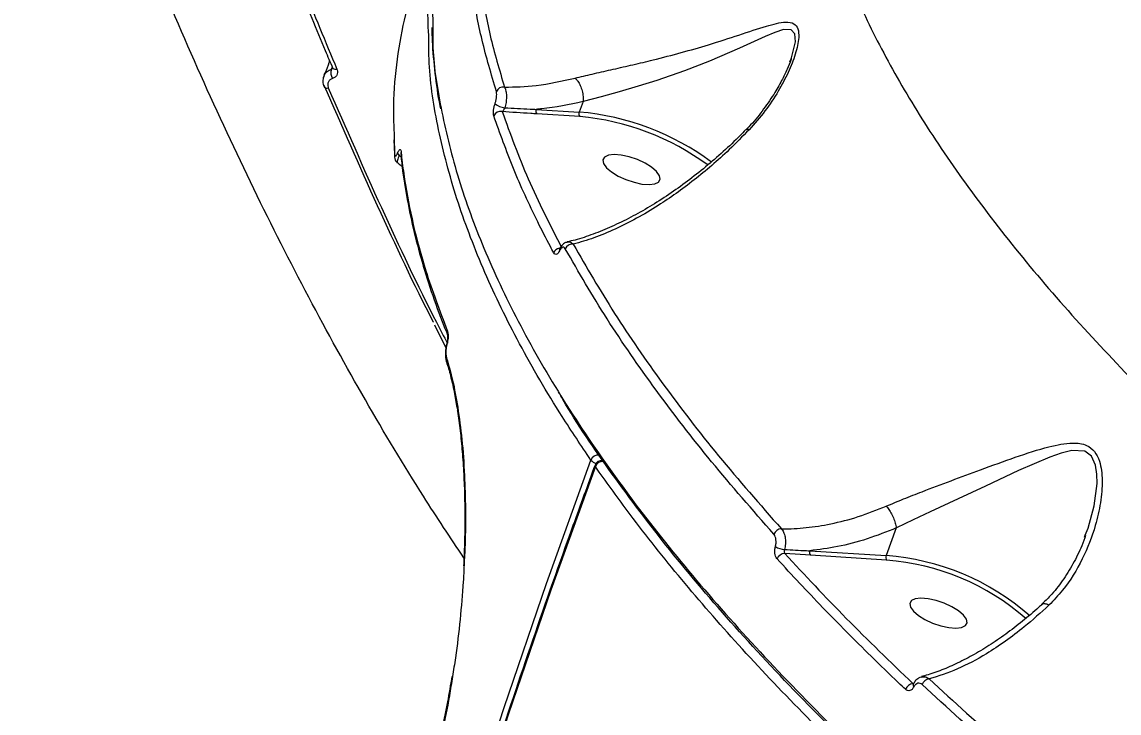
# Model space of a CAD drawing. Header units: millimetres. Extents: x -7151 to 6134, y -5040 to 5562.
# Drawn here: x -3211 to -3048.2, y -212.5 to -110 of the extents above; entities that cross this region are included whole.
import ezdxf

# ---------------------------------------------------------------- set-up
doc = ezdxf.new("R2010")
doc.units = ezdxf.units.MM
for name, color, linetype in [('DIKOM_ОБЪЕКТ', 7, 'Continuous'), ('DIKOM_РАЗМЕР_ЗОНА', 7, 'Continuous'), ('DIKOM_РАЗМЕР_ОБЪЕКТА', 7, 'Continuous')]:
    doc.layers.add(name, color=color, linetype=linetype)
doc.styles.add('style1', font='arial.ttf', dxfattribs={"width": 0.8})
doc.dimstyles.new('1-50', dxfattribs={"dimtxt": 300, "dimasz": 200, "dimexe": 100, "dimexo": 0, "dimgap": 100, "dimtad": 1, "dimtxsty": 'style1', "dimcen": 200, "dimclrd": 7, "dimclre": 7, "dimclrt": 7, "dimadec": 1, "dimazin": 2, "dimtfac": 1, "dimtmove": 0, "dimatfit": 2, "dimfxl": 0, "dimlwd": 25, "dimlwe": 18, "dimarcsym": 0})

# ---------------------------------------------------------------- blocks, each defined once
blk = doc.blocks.new('*D0')
at = {"layer": 'Defpoints', "color": 0, "transparency": 16777216}
for p in [(4133.55, 168.74), (-4567.47, -1241.13), (4133.55, -4153.12)]:
    blk.add_point(p, dxfattribs=at)
at = {"layer": 'DIKOM_РАЗМЕР_ОБЪЕКТА', "color": 7, "lineweight": 18, "transparency": 16777216}
for p, q in [((4133.55, 168.74), (4133.55, -4253.12)), ((-4567.47, -1241.13), (-4567.47, -4253.12))]:
    blk.add_line(p, q, dxfattribs=at)
at = {"layer": 'DIKOM_РАЗМЕР_ОБЪЕКТА', "color": 7, "lineweight": 25, "transparency": 16777216}
blk.add_line((-4367.47, -4153.12), (3933.55, -4153.12), dxfattribs=at)
at = {"layer": 'DIKOM_РАЗМЕР_ОБЪЕКТА', "color": 7, "transparency": 16777216}
for points in [[(-4367.47, -4119.79), (-4367.47, -4186.45), (-4567.47, -4153.12)], [(3933.55, -4119.79), (3933.55, -4186.45), (4133.55, -4153.12)]]:
    blk.add_solid(points, dxfattribs=at)
at = {"layer": 'DIKOM_РАЗМЕР_ОБЪЕКТА', "color": 7, "transparency": 16777216, "insert": (150.61, -3899.95), "char_height": 300, "attachment_point": 5, "style": 'style1'}
blk.add_mtext('8700', dxfattribs=at)
blk = doc.blocks.new('*D1')
at = {"layer": 'Defpoints', "color": 0, "transparency": 16777216}
for p in [(-2392.45, 3674.75), (-6010.84, -1738.88), (-3202.89, -1738.88)]:
    blk.add_point(p, dxfattribs=at)
at = {"layer": 'DIKOM_РАЗМЕР_ОБЪЕКТА', "color": 7, "lineweight": 18, "transparency": 16777216}
for p, q in [((-2392.45, 3674.75), (-6110.84, 3674.75)), ((-3202.89, -1738.88), (-6110.84, -1738.88))]:
    blk.add_line(p, q, dxfattribs=at)
at = {"layer": 'DIKOM_РАЗМЕР_ОБЪЕКТА', "color": 7, "lineweight": 25, "transparency": 16777216}
blk.add_line((-6010.84, 3474.75), (-6010.84, -1538.88), dxfattribs=at)
at = {"layer": 'DIKOM_РАЗМЕР_ОБЪЕКТА', "color": 7, "transparency": 16777216}
for points in [[(-6044.18, 3474.75), (-5977.51, 3474.75), (-6010.84, 3674.75)], [(-6044.18, -1538.88), (-5977.51, -1538.88), (-6010.84, -1738.88)]]:
    blk.add_solid(points, dxfattribs=at)
at = {"layer": 'DIKOM_РАЗМЕР_ОБЪЕКТА', "color": 7, "transparency": 16777216, "insert": (-6264.01, 967.94), "char_height": 300, "attachment_point": 5, "rotation": 90, "style": 'style1'}
blk.add_mtext('5400', dxfattribs=at)
blk = doc.blocks.new('*D2')
at = {"layer": 'Defpoints', "color": 0, "transparency": 16777216}
for p in [(-3409.24, 5551.13), (-6701.17, -3742.74), (-3065.41, -3742.74)]:
    blk.add_point(p, dxfattribs=at)
at = {"layer": 'DIKOM_РАЗМЕР_ЗОНА', "color": 7, "lineweight": 18, "transparency": 16777216}
for p, q in [((-3409.24, 5551.13), (-6801.17, 5551.13)), ((-3065.41, -3742.74), (-6801.17, -3742.74))]:
    blk.add_line(p, q, dxfattribs=at)
at = {"layer": 'DIKOM_РАЗМЕР_ЗОНА', "color": 7, "lineweight": 25, "transparency": 16777216}
blk.add_line((-6701.17, 5351.13), (-6701.17, -3542.74), dxfattribs=at)
at = {"layer": 'DIKOM_РАЗМЕР_ЗОНА', "color": 7, "transparency": 16777216}
for points in [[(-6734.5, 5351.13), (-6667.84, 5351.13), (-6701.17, 5551.13)], [(-6734.5, -3542.74), (-6667.84, -3542.74), (-6701.17, -3742.74)]]:
    blk.add_solid(points, dxfattribs=at)
at = {"layer": 'DIKOM_РАЗМЕР_ЗОНА', "color": 7, "transparency": 16777216, "insert": (-6954.45, 885.88), "char_height": 300, "attachment_point": 5, "rotation": 90, "style": 'style1'}
blk.add_mtext('9300', dxfattribs=at)
blk = doc.blocks.new('*D3')
at = {"layer": 'Defpoints', "color": 0, "transparency": 16777216}
for p in [(6133.55, 253.24), (-5802.46, -2467.19), (6133.55, -4939.78)]:
    blk.add_point(p, dxfattribs=at)
at = {"layer": 'DIKOM_РАЗМЕР_ЗОНА', "color": 7, "lineweight": 18, "transparency": 16777216}
for p, q in [((6133.55, 253.24), (6133.55, -5039.78)), ((-5802.46, -2467.19), (-5802.46, -5039.78))]:
    blk.add_line(p, q, dxfattribs=at)
at = {"layer": 'DIKOM_РАЗМЕР_ЗОНА', "color": 7, "lineweight": 25, "transparency": 16777216}
blk.add_line((-5602.46, -4939.78), (5933.55, -4939.78), dxfattribs=at)
at = {"layer": 'DIKOM_РАЗМЕР_ЗОНА', "color": 7, "transparency": 16777216}
for points in [[(-5602.46, -4906.44), (-5602.46, -4973.11), (-5802.46, -4939.78)], [(5933.55, -4906.44), (5933.55, -4973.11), (6133.55, -4939.78)]]:
    blk.add_solid(points, dxfattribs=at)
at = {"layer": 'DIKOM_РАЗМЕР_ЗОНА', "color": 7, "transparency": 16777216, "insert": (186.61, -4686.61), "char_height": 300, "attachment_point": 5, "style": 'style1'}
blk.add_mtext('11950', dxfattribs=at)

msp = doc.modelspace()

# ---------------------------------------------------------------- linework, layer by layer
at = {"layer": 'DIKOM_ОБЪЕКТ', "color": 7, "linetype": 'Continuous', "lineweight": 15}
for p, q in [((-3097.007, -115.894), (-3096.835, -115.476)), ((-3165.062, -117.016), (-3164.912, -116.743)), ((-3127.699, -121.817), (-3128.273, -123.367)), ((-3127.698, -121.814), (-3127.699, -121.817)), ((-3134.664, -122.963), (-3128.273, -123.367)), ((-3128.192, -124.048), (-3134.583, -123.643)), ((-3155.781, -127.474), (-3155.683, -129.594)), ((-3155.738, -127.156), (-3155.678, -129.561)), ((-3155.725, -129.905), (-3155.723, -129.938)), ((-3154.71, -130.077), (-3155.027, -129.819)), ((-3149.775, -154.919), (-3148.07, -158.333)), ((-3147.978, -160.445), (-3147.997, -160.391)), ((-3081.22, -185.072), (-3082.739, -189.169)), ((-3053.28, -186.418), (-3053.169, -186.149)), ((-3093.97, -189.134), (-3097.77, -188.877)), ((-3094.051, -188.453), (-3082.739, -189.169)), ((-3082.658, -189.849), (-3093.97, -189.134)), ((-3078.725, -208.247), (-3078.721, -208.238))]:
    msp.add_line(p, q, dxfattribs=at)
at = {"layer": 'DIKOM_ОБЪЕКТ', "color": 7, "linetype": 'Continuous', "lineweight": 15, "flags": 128}
for points in [[(-3096.835, -115.476), (-3096.763, -115.301), (-3096.198, -112.93), (-3096.279, -111.751), (-3096.815, -111.153), (-3097.966, -111.139), (-3099.256, -111.541), (-3100.707, -112.147), (-3104.516, -113.896), (-3108.957, -115.826), (-3112.682, -117.271), (-3116.769, -118.675), (-3119.518, -119.527), (-3122.36, -120.347), (-3125.049, -121.087), (-3127.697, -121.813), (-3127.698, -121.814), (-3127.698, -121.814)], [(-3164.898, -116.81), (-3164.875, -116.856), (-3164.807, -116.922), (-3164.708, -116.969), (-3164.581, -116.996), (-3164.431, -117.001), (-3164.263, -116.984)], [(-3166.17, -119.56), (-3166.163, -119.594), (-3166.152, -119.626)], [(-3166.152, -119.626), (-3166.124, -119.671), (-3166.054, -119.732), (-3165.955, -119.776), (-3165.83, -119.8), (-3165.684, -119.804), (-3165.523, -119.788)], [(-3116.499, -133.761), (-3116.256, -133.341), (-3116.357, -132.804), (-3116.795, -132.194), (-3117.534, -131.562), (-3118.514, -130.957), (-3119.655, -130.429), (-3120.865, -130.02), (-3122.046, -129.764), (-3123.103, -129.682), (-3123.95, -129.78), (-3124.517, -130.05), (-3124.761, -130.471), (-3124.659, -131.008), (-3124.221, -131.617), (-3123.483, -132.25), (-3122.503, -132.855), (-3121.362, -133.383), (-3120.152, -133.791), (-3118.97, -134.047), (-3117.913, -134.129), (-3117.066, -134.031), (-3116.499, -133.761)], [(-3147.941, -157.738), (-3147.941, -157.742), (-3147.912, -157.81)], [(-3146.362, -167.555), (-3146.362, -167.555), (-3146.368, -167.535)], [(-3053.169, -186.149), (-3052.732, -185.097), (-3051.853, -181.801), (-3051.425, -178.495), (-3051.436, -177.074), (-3051.641, -175.746), (-3052.243, -174.437), (-3053.26, -173.697), (-3055.149, -173.59), (-3056.757, -173.963), (-3058.419, -174.546), (-3063.066, -176.551), (-3067.994, -178.878), (-3072.043, -180.774), (-3076.177, -182.694), (-3078.729, -183.882), (-3081.217, -185.065), (-3081.219, -185.065), (-3081.219, -185.065)], [(-3194.667, -525.701), (-3194.16, -507.403), (-3193.308, -489.055), (-3192.11, -470.663), (-3190.566, -452.233), (-3188.677, -433.771), (-3186.445, -415.281), (-3183.869, -396.77), (-3180.95, -378.243), (-3177.689, -359.706), (-3174.088, -341.165), (-3170.146, -322.624), (-3165.866, -304.09), (-3161.248, -285.568), (-3156.295, -267.064), (-3151.007, -248.583), (-3145.387, -230.132), (-3139.435, -211.715), (-3133.154, -193.338), (-3126.545, -175.007)], [(-3125.888, -175.957), (-3132.496, -194.288), (-3138.778, -212.664), (-3144.729, -231.081), (-3150.35, -249.533), (-3155.638, -268.014), (-3160.591, -286.518), (-3165.209, -305.04), (-3169.489, -323.574), (-3173.43, -342.114), (-3177.032, -360.656), (-3180.293, -379.193), (-3183.212, -397.72), (-3185.788, -416.231), (-3188.02, -434.72), (-3189.909, -453.183), (-3191.453, -471.613), (-3192.651, -490.005), (-3193.503, -508.352), (-3194.01, -526.651)], [(-3070.964, -199.563), (-3070.722, -199.142), (-3070.823, -198.605), (-3071.261, -197.996), (-3072, -197.363), (-3072.979, -196.758), (-3074.121, -196.23), (-3075.331, -195.822), (-3076.512, -195.566), (-3077.569, -195.484), (-3078.415, -195.582), (-3078.983, -195.852), (-3079.226, -196.272), (-3079.125, -196.809), (-3078.687, -197.419), (-3077.948, -198.051), (-3076.969, -198.656), (-3075.828, -199.185), (-3074.617, -199.593), (-3073.436, -199.849), (-3072.379, -199.931), (-3071.532, -199.833), (-3070.964, -199.563)]]:
    msp.add_lwpolyline(points, dxfattribs=at)
at = {"layer": 'DIKOM_ОБЪЕКТ', "color": 7, "linetype": 'Continuous', "lineweight": 15}
for centre, radius, start, end in [((-3163.61, -117.529), 1.541, 160.51766, 213.73237), ((-3139.594, -120.733), 1.078, 78.17961, 156.94699), ((-3139.977, -124.349), 1.08, 76.1389, 157.08919), ((-3138.945, -119.682), 3.066, 233.1508, 262.88969), ((-3134.019, -123.231), 0.698, 157.44763, 216.21951), ((-3127.627, -123.635), 0.7, 157.5221, 216.14475), ((-3131.584, -161.712), 38.488, 53.41902, 85.06586), ((-3131.518, -161.531), 37.63, 53.56489, 84.92967), ((-3154.671, -129.874), 1.055, 162.71048, 181.66218), ((-3154.615, -129.374), 0.606, 182.55506, 227.19943), ((-3153.947, -129.522), 0.829, 160.00782, 186.6675), ((-3129.308, -144.09), 1.125, 82.4707, 157.60609), ((-3131.046, -144.662), 1.121, 99.53394, 157.68775), ((-3130.917, -143.832), 0.309, 156.71928, 201.17649), ((-3147.111, -156.076), 0.81, 159.6314, 202.40412), ((-3147.265, -160.17), 0.765, 158.44042, 196.769), ((-3145.837, -167.413), 0.545, 151.41664, 193.00035), ((-3125.471, -175.423), 1.152, 83.17543, 158.83785), ((-3125.28, -173.886), 1.691, 221.54481, 252.09767), ((-3125.724, -175.807), 0.222, 164.90728, 222.42569), ((-3125.001, -176.096), 1, 80.99366, 159.70051), ((-3124.812, -176.372), 1.153, 83.33921, 158.91116), ((-3098.261, -186.426), 1.219, 91.1253, 159.11562), ((-3097.53, -185.095), 3.187, 239.1476, 264.99287), ((-3097.789, -190.089), 1.212, 89.07025, 159.4643), ((-3093.406, -188.721), 0.698, 157.44789, 216.21925), ((-3082.093, -189.436), 0.7, 157.52125, 216.1456), ((-3085.401, -225.424), 36.353, 48.72044, 85.80114), ((-3085.378, -225.331), 35.586, 48.88693, 85.61584), ((-3078.665, -209.442), 1.261, 93.53623, 160.27248), ((-3078.338, -208.367), 0.406, 162.79171, 226.48157), ((-3076.192, -208.75), 1.284, 96.34462, 159.9412)]:
    msp.add_arc(centre, radius, start, end, dxfattribs=at)
for points, knots in [([(-3145.397, -189.518), (-3147.408, -186.505), (-3152.372, -179.066), (-3160.073, -166.176), (-3168.483, -150.966), (-3176.634, -134.883), (-3184.496, -118.043), (-3192.028, -100.511), (-3199.194, -82.359), (-3205.976, -63.606), (-3212.371, -44.299), (-3218.369, -24.48), (-3223.942, -4.244), (-3229.063, 16.315), (-3233.707, 37.12), (-3237.857, 58.14), (-3241.517, 79.335), (-3244.683, 100.654), (-3247.341, 121.997), (-3249.475, 143.266), (-3251.105, 164.785), (-3252.186, 186.492), (-3252.69, 208.316), (-3252.599, 229.816), (-3251.888, 250.896), (-3250.62, 271.541), (-3249.27, 284.806), (-3248.595, 291.435)], [0, 0, 0, 0, 0.0272527, 0.0672735, 0.1074211, 0.1476332, 0.1878449, 0.2279919, 0.268012, 0.3078999, 0.347914, 0.3879922, 0.4280703, 0.4680839, 0.5079714, 0.5477637, 0.5876821, 0.6276644, 0.6676467, 0.7075647, 0.747357, 0.7893822, 0.8314445, 0.8734697, 0.915634, 0.9578358, 1, 1, 1, 1]), ([(-3090.625, -50.181), (-3091.211, -51.486), (-3092.881, -55.203), (-3094.425, -61.774), (-3095.351, -69.907), (-3095.075, -78.505), (-3093.638, -87.522), (-3091.053, -96.765), (-3087.362, -106.196), (-3082.622, -115.775), (-3076.757, -125.657), (-3069.738, -135.82), (-3061.562, -146.234), (-3052.407, -156.673), (-3042.328, -167.099), (-3031.395, -177.478), (-3019.435, -187.975), (-3006.444, -198.558), (-2992.446, -209.191), (-2977.737, -219.645), (-2962.385, -229.888), (-2946.466, -239.894), (-2929.732, -249.819), (-2912.206, -259.623), (-2893.931, -269.269), (-2875.292, -278.552), (-2856.36, -287.447), (-2837.209, -295.94), (-2817.546, -304.159), (-2797.417, -312.064), (-2776.882, -319.62), (-2757.825, -326.16), (-2740.328, -331.811), (-2729.738, -334.985), (-2724.438, -336.573)], [0, 0, 0, 0, 0.0171321, 0.0487869, 0.0804176, 0.1129676, 0.1455439, 0.1780941, 0.2097261, 0.2413828, 0.2730153, 0.3055654, 0.3381424, 0.3706926, 0.4023478, 0.4340274, 0.4656829, 0.4982552, 0.5308538, 0.5634259, 0.5951334, 0.6268654, 0.6585725, 0.6911968, 0.723847, 0.7564711, 0.7882579, 0.8200687, 0.8518558, 0.8845587, 0.9172889, 0.9499924, 0.9749727, 1, 1, 1, 1]), ([(-3177.995, -83.523), (-3177.834, -83.968), (-3176.461, -87.779), (-3173.778, -94.825), (-3169.935, -104.622), (-3166.964, -111.947), (-3165.252, -115.95), (-3164.886, -116.805)], [0, 0, 0, 0, 0.0387736, 0.3322324, 0.6263236, 0.920169, 1, 1, 1, 1]), ([(-3177.382, -83.66), (-3177.17, -84.239), (-3176.106, -87.135), (-3173.445, -94.23), (-3169.32, -104.831), (-3165.949, -112.932), (-3164.263, -116.984)], [0, 0, 0, 0, 0.05076927, 0.25384804, 0.62669679, 1, 1, 1, 1]), ([(-3150.63, -111.998), (-3150.701, -110.367), (-3150.91, -105.625), (-3149.812, -98.229), (-3148.398, -91.817), (-3146.929, -88.523), (-3146.646, -87.888)], [0, 0, 0, 0, 0.1896094, 0.5514582, 0.913582, 1, 1, 1, 1]), ([(-3146.32, -86.809), (-3147.182, -89.405), (-3148.987, -94.842), (-3150.171, -102.787), (-3150.056, -108.256), (-3150.008, -110.543)], [0, 0, 0, 0, 0.3470714, 0.7269087, 1, 1, 1, 1]), ([(-3140.586, -120.311), (-3141.341, -117.753), (-3142.851, -112.637), (-3144.211, -105.186), (-3144.96, -97.893), (-3144.841, -93.209), (-3144.782, -90.868)], [0, 0, 0, 0, 0.2490964, 0.4981915, 0.7490944, 1, 1, 1, 1]), ([(-3143.559, -90.303), (-3143.618, -92.622), (-3143.737, -97.261), (-3143, -104.517), (-3141.648, -111.966), (-3140.132, -117.108), (-3139.373, -119.678)], [0, 0, 0, 0, 0.2490975, 0.4981933, 0.7490981, 1, 1, 1, 1]), ([(-3152.341, -103.346), (-3152.954, -105.184), (-3154.27, -109.127), (-3155.402, -115.507), (-3155.972, -121.594), (-3155.805, -125.57), (-3155.738, -127.156)], [0, 0, 0, 0, 0.2460484, 0.5279077, 0.8118135, 1, 1, 1, 1]), ([(-3150.008, -110.543), (-3150.021, -111.425), (-3150.081, -115.361), (-3148.929, -122.738), (-3146.561, -132.635), (-3142.857, -142.967), (-3137.895, -153.678), (-3131.632, -164.75), (-3124.209, -175.935), (-3115.684, -187.194), (-3106.127, -198.485), (-3095.385, -209.992), (-3083.444, -221.682), (-3070.317, -233.52), (-3056.458, -245.106), (-3041.977, -256.405), (-3026.992, -267.387), (-3011.084, -278.37), (-2994.269, -289.315), (-2976.58, -300.188), (-2958.157, -310.894), (-2939.042, -321.398), (-2919.292, -331.667), (-2898.835, -341.729), (-2877.713, -351.541), (-2855.985, -361.061), (-2834.129, -370.08), (-2812.224, -378.578), (-2790.347, -386.549), (-2768.141, -394.121), (-2745.671, -401.254), (-2723.013, -407.898), (-2701.995, -413.591), (-2688.627, -416.85), (-2682.716, -418.292)], [0, 0, 0, 0, 0.0092133, 0.0411392, 0.0730895, 0.1050153, 0.1378682, 0.170748, 0.2036013, 0.2355268, 0.2674773, 0.2994029, 0.3322563, 0.365136, 0.397989, 0.4287655, 0.4595636, 0.4903396, 0.5219437, 0.5535714, 0.5851752, 0.6171011, 0.6490516, 0.6809773, 0.7138302, 0.7467104, 0.7795634, 0.8114894, 0.8434397, 0.8753658, 0.9082187, 0.9410987, 0.9739518, 1, 1, 1, 1]), ([(-3128.901, -118.336), (-3128.798, -118.31), (-3127.876, -118.078), (-3126.015, -117.641), (-3123.213, -117.008), (-3120.278, -116.34), (-3116.86, -115.525), (-3113.054, -114.538), (-3108.73, -113.285), (-3104.437, -111.899), (-3101.174, -110.791), (-3098.969, -110.189), (-3097.552, -109.96), (-3096.42, -110.117), (-3095.757, -110.924), (-3095.621, -112.47), (-3096.137, -114.771), (-3097.228, -117.522), (-3098.75, -120.378), (-3100.656, -123.263), (-3102.26, -125.075), (-3103.067, -125.987)], [0, 0, 0, 0, 0.0056296, 0.0501951, 0.0960237, 0.1433426, 0.1917797, 0.2623075, 0.3349965, 0.4257382, 0.5191902, 0.5587304, 0.5987846, 0.6438213, 0.6799322, 0.7160752, 0.76913, 0.8232006, 0.8784531, 0.938852, 1, 1, 1, 1]), ([(-3126.545, -175.007), (-3127.997, -172.846), (-3131.906, -167.025), (-3137.319, -157.704), (-3142.469, -147.137), (-3146.466, -136.735), (-3149.182, -126.565), (-3150.605, -118.266), (-3150.624, -113.55), (-3150.63, -111.998)], [0, 0, 0, 0, 0.0958999, 0.2583697, 0.4209636, 0.5834338, 0.7506221, 0.9179474, 1, 1, 1, 1]), ([(-3150.157, -110.834), (-3150.146, -111.511), (-3150.11, -113.742), (-3149.71, -117.623), (-3149.287, -120.973), (-3148.917, -122.758), (-3148.886, -122.905)], [0, 0, 0, 0, 0.1725622, 0.5691547, 0.9646556, 1, 1, 1, 1]), ([(-3096.819, -115.484), (-3096.836, -115.537), (-3096.988, -116.015), (-3097.452, -117.105), (-3098.282, -118.82), (-3099.494, -120.92), (-3101.109, -123.227), (-3102.515, -124.993), (-3103.423, -125.861), (-3103.579, -126.01)], [0, 0, 0, 0, 0.0156556, 0.1404181, 0.292217, 0.4806805, 0.7154825, 0.951157, 1, 1, 1, 1]), ([(-3165.353, -115.708), (-3165.378, -115.818), (-3165.505, -116.393), (-3165.789, -117.143), (-3166.149, -117.81), (-3166.209, -117.921)], [0, 0, 0, 0, 0.1641342, 0.8609181, 1, 1, 1, 1]), ([(-3166.126, -117.892), (-3166.125, -117.888), (-3166.059, -117.667), (-3165.72, -117.317), (-3165.282, -117.116), (-3165.062, -117.016)], [0, 0, 0, 0, 0.00959283, 0.50456941, 1, 1, 1, 1]), ([(-3165.062, -117.016), (-3165.018, -116.998), (-3164.934, -116.965), (-3164.889, -116.899), (-3164.868, -116.868)], [0, 0, 0, 0, 0.5283465, 1, 1, 1, 1]), ([(-3164.898, -116.817), (-3164.891, -116.835), (-3164.87, -116.883), (-3164.874, -116.887), (-3164.876, -116.89)], [0, 0, 0, 0, 0.3735559, 1, 1, 1, 1]), ([(-3164.263, -116.984), (-3164.25, -117.016), (-3164.183, -117.187), (-3164.138, -117.506), (-3164.242, -117.896), (-3164.493, -118.216), (-3164.759, -118.329), (-3164.891, -118.385)], [0, 0, 0, 0, 0.0545661, 0.2913602, 0.5277929, 0.7639777, 1, 1, 1, 1]), ([(-3166.128, -117.89), (-3166.128, -117.89), (-3166.26, -118.114), (-3166.36, -118.631), (-3166.331, -119.243), (-3166.166, -119.542), (-3166.127, -119.613)], [0, 0, 0, 0, 0.0005295, 0.4411526, 0.8685153, 1, 1, 1, 1]), ([(-3164.891, -118.385), (-3165.024, -118.442), (-3165.291, -118.555), (-3165.544, -118.877), (-3165.648, -119.268), (-3165.603, -119.587), (-3165.535, -119.757), (-3165.523, -119.788)], [0, 0, 0, 0, 0.2363777, 0.4729374, 0.7098831, 0.9468385, 1, 1, 1, 1]), ([(-3139.373, -119.678), (-3137.811, -119.638), (-3134.397, -119.551), (-3130.834, -118.763), (-3128.901, -118.336)], [0, 0, 0, 0, 0.4574638, 1, 1, 1, 1]), ([(-3128.901, -118.336), (-3128.88, -118.354), (-3128.739, -118.468), (-3128.464, -118.789), (-3128.117, -119.423), (-3127.846, -120.216), (-3127.685, -121.06), (-3127.694, -121.562), (-3127.698, -121.814)], [0, 0, 0, 0, 0.0319617, 0.2048569, 0.4036604, 0.6024527, 0.8012205, 1, 1, 1, 1]), ([(-3149.925, -154.516), (-3149.932, -154.502), (-3152.79, -149.017), (-3158.248, -137.39), (-3163.512, -125.4), (-3166.143, -119.404)], [0, 0, 0, 0, 0.00125311, 0.50062481, 1, 1, 1, 1]), ([(-3165.523, -119.788), (-3162.917, -125.735), (-3157.705, -137.629), (-3151.762, -150.198), (-3148.391, -156.65), (-3147.847, -157.691)], [0, 0, 0, 0, 0.4561214, 0.9122428, 1, 1, 1, 1]), ([(-3140.784, -122.136), (-3140.737, -121.976), (-3140.643, -121.658), (-3140.559, -121.169), (-3140.526, -120.725), (-3140.547, -120.449), (-3140.579, -120.337), (-3140.586, -120.311)], [0, 0, 0, 0, 0.2210834, 0.4418393, 0.6745048, 0.9250883, 1, 1, 1, 1]), ([(-3139.373, -119.678), (-3139.349, -119.722), (-3139.245, -119.909), (-3139.117, -120.373), (-3139.069, -121.117), (-3139.131, -121.934), (-3139.26, -122.46), (-3139.325, -122.725)], [0, 0, 0, 0, 0.0734706, 0.3197975, 0.5507563, 0.7734231, 1, 1, 1, 1]), ([(-3127.699, -121.817), (-3129.756, -122.246), (-3132.098, -122.733), (-3134.386, -122.938), (-3134.664, -122.963)], [0, 0, 0, 0, 0.8785755, 1, 1, 1, 1]), ([(-3140.972, -123.928), (-3140.979, -123.903), (-3141.012, -123.794), (-3141.035, -123.526), (-3141.005, -123.09), (-3140.923, -122.608), (-3140.83, -122.293), (-3140.784, -122.136)], [0, 0, 0, 0, 0.0733532, 0.3225762, 0.5550644, 0.7774154, 1, 1, 1, 1]), ([(-3139.325, -122.725), (-3139.347, -122.77), (-3139.373, -122.824), (-3139.432, -122.928), (-3139.503, -123.044), (-3139.602, -123.179), (-3139.673, -123.259), (-3139.71, -123.292), (-3139.718, -123.3)], [0, 0, 0, 0, 0.1599576, 0.1865903, 0.3964931, 0.6399103, 0.9172498, 1, 1, 1, 1]), ([(-3139.718, -123.3), (-3138.524, -126.608), (-3136.133, -133.235), (-3132.612, -140.115), (-3130.85, -143.56)], [0, 0, 0, 0, 0.4992732, 1, 1, 1, 1]), ([(-3134.583, -123.643), (-3134.883, -123.624), (-3136.591, -123.513), (-3138.305, -123.396), (-3139.718, -123.3)], [0, 0, 0, 0, 0.17573417, 1, 1, 1, 1]), ([(-3139.325, -122.725), (-3138.074, -122.798), (-3136.521, -122.889), (-3134.966, -122.951), (-3134.664, -122.963)], [0, 0, 0, 0, 0.805907, 1, 1, 1, 1]), ([(-3132.083, -144.237), (-3132.246, -143.931), (-3133.061, -142.402), (-3135.2, -138.2), (-3138.193, -131.687), (-3140.045, -126.516), (-3140.972, -123.928)], [0, 0, 0, 0, 0.0441379, 0.2207204, 0.6100128, 1, 1, 1, 1]), ([(-3103.601, -126.014), (-3103.862, -126.288), (-3104.945, -127.423), (-3106.926, -129.267), (-3109.543, -131.547), (-3112.247, -133.674), (-3115.014, -135.644), (-3117.824, -137.433), (-3120.647, -139.018), (-3123.461, -140.388), (-3126.222, -141.507), (-3128.436, -142.26), (-3129.676, -142.54), (-3130.061, -142.628)], [0, 0, 0, 0, 0.0298142, 0.1235129, 0.219673, 0.3183998, 0.4196418, 0.5231448, 0.6284729, 0.7350717, 0.8431519, 0.9512667, 1, 1, 1, 1]), ([(-3103.067, -125.987), (-3104.052, -126.988), (-3106.733, -129.715), (-3111.269, -133.59), (-3115.877, -136.868), (-3119.775, -139.18), (-3122.966, -140.782), (-3126.115, -142.093), (-3128.146, -142.681), (-3129.161, -142.975)], [0, 0, 0, 0, 0.1128046, 0.3073747, 0.5062384, 0.6280273, 0.7498292, 0.8749125, 1, 1, 1, 1]), ([(-3103.067, -125.987), (-3103.094, -125.98), (-3103.276, -125.929), (-3103.489, -125.908), (-3103.552, -126.016), (-3103.569, -126.044)], [0, 0, 0, 0, 0.11149299, 0.77063337, 1, 1, 1, 1]), ([(-3155.719, -129.905), (-3155.716, -129.963), (-3155.708, -130.146), (-3155.627, -130.432), (-3155.467, -130.751), (-3155.319, -130.852), (-3155.29, -130.872)], [0, 0, 0, 0, 0.1939994, 0.6177571, 0.9231609, 1, 1, 1, 1]), ([(-3155.678, -129.561), (-3155.655, -129.699), (-3155.62, -129.903), (-3155.485, -129.871), (-3155.37, -129.725), (-3155.277, -129.54), (-3155.23, -129.425), (-3155.221, -129.401)], [0, 0, 0, 0, 0.4456176, 0.662329, 0.8364705, 0.9657179, 1, 1, 1, 1]), ([(-3155.027, -129.819), (-3155.042, -129.86), (-3155.11, -130.053), (-3155.222, -130.391), (-3155.304, -130.716), (-3155.331, -130.896), (-3155.292, -130.869), (-3155.286, -130.864)], [0, 0, 0, 0, 0.063858, 0.2987379, 0.5950779, 0.9380055, 1, 1, 1, 1]), ([(-3155.221, -129.401), (-3155.21, -129.376), (-3155.161, -129.257), (-3155.064, -129.066), (-3154.942, -128.912), (-3154.797, -128.879), (-3154.754, -129.095), (-3154.726, -129.239)], [0, 0, 0, 0, 0.0349142, 0.1620623, 0.3362451, 0.5591551, 1, 1, 1, 1]), ([(-3154.92, -129.769), (-3154.94, -129.771), (-3154.97, -129.775), (-3155.006, -129.796), (-3155.021, -129.812), (-3155.027, -129.819)], [0, 0, 0, 0, 0.5555565, 0.8189927, 1, 1, 1, 1]), ([(-3154.746, -129.613), (-3154.728, -129.856), (-3154.594, -131.671), (-3154.056, -135.137), (-3153.112, -140.008), (-3151.848, -144.953), (-3150.27, -149.97), (-3148.941, -153.744), (-3148.047, -155.867), (-3147.878, -156.27)], [0, 0, 0, 0, 0.0287838, 0.2148983, 0.4007365, 0.5860603, 0.7710268, 0.9565047, 1, 1, 1, 1]), ([(-3154.726, -129.239), (-3154.697, -129.511), (-3154.557, -130.872), (-3154.087, -134.445), (-3152.999, -140.045), (-3151.004, -147.502), (-3148.992, -152.827), (-3147.871, -155.794)], [0, 0, 0, 0, 0.0321662, 0.1608332, 0.4183943, 0.6759579, 1, 1, 1, 1]), ([(-3155.28, -130.855), (-3155.085, -131.01), (-3154.83, -131.213), (-3154.586, -131.444), (-3154.529, -131.497)], [0, 0, 0, 0, 0.7676597, 1, 1, 1, 1]), ([(-3130.092, -142.663), (-3130.23, -142.712), (-3130.531, -142.819), (-3130.907, -143.177), (-3131.094, -143.521), (-3131.198, -143.711)], [0, 0, 0, 0, 0.27763662, 0.60008779, 1, 1, 1, 1]), ([(-3130.052, -142.677), (-3129.943, -142.652), (-3129.662, -142.587), (-3129.361, -142.771), (-3129.189, -142.946), (-3129.161, -142.975)], [0, 0, 0, 0, 0.3432094, 0.8933341, 1, 1, 1, 1]), ([(-3129.161, -142.975), (-3127.195, -146.381), (-3123.263, -153.192), (-3115.994, -163.686), (-3107.809, -174.35), (-3101.459, -181.588), (-3098.285, -185.207)], [0, 0, 0, 0, 0.248596, 0.4971912, 0.7485961, 1, 1, 1, 1]), ([(-3131.205, -143.944), (-3131.272, -144.067), (-3131.407, -144.31), (-3131.639, -144.487), (-3131.869, -144.498), (-3132.011, -144.364), (-3132.076, -144.25), (-3132.083, -144.237)], [0, 0, 0, 0, 0.2147373, 0.425863, 0.681645, 0.9641121, 1, 1, 1, 1]), ([(-3131.199, -143.704), (-3131.209, -143.726), (-3131.236, -143.784), (-3131.267, -143.826), (-3131.263, -143.821), (-3131.262, -143.82)], [0, 0, 0, 0, 0.2881857, 0.7727846, 1, 1, 1, 1]), ([(-3130.349, -143.662), (-3130.422, -143.565), (-3130.551, -143.395), (-3130.791, -143.421), (-3131.012, -143.594), (-3131.14, -143.827), (-3131.205, -143.944)], [0, 0, 0, 0, 0.3291633, 0.5797997, 0.7885575, 1, 1, 1, 1]), ([(-3099.4, -185.992), (-3102.547, -182.405), (-3108.842, -175.231), (-3117.035, -164.58), (-3124.366, -154.019), (-3128.354, -147.114), (-3130.349, -143.662)], [0, 0, 0, 0, 0.248594, 0.49719046, 0.74859383, 1, 1, 1, 1]), ([(-3147.871, -155.794), (-3147.861, -155.819), (-3147.804, -155.971), (-3147.743, -156.323), (-3147.745, -156.864), (-3147.802, -157.368), (-3147.875, -157.662), (-3147.912, -157.81)], [0, 0, 0, 0, 0.0639219, 0.3886239, 0.6456098, 0.8223141, 1, 1, 1, 1]), ([(-3147.938, -157.739), (-3147.99, -157.95), (-3148.101, -158.391), (-3148.159, -159.098), (-3148.151, -159.786), (-3148.038, -160.186), (-3147.982, -160.387)], [0, 0, 0, 0, 0.2129855, 0.4454141, 0.7214735, 1, 1, 1, 1]), ([(-3147.912, -157.81), (-3147.95, -157.963), (-3148.025, -158.27), (-3148.084, -158.803), (-3148.09, -159.399), (-3148.017, -159.715), (-3147.976, -159.889)], [0, 0, 0, 0, 0.1849195, 0.368627, 0.6501094, 1, 1, 1, 1]), ([(-3147.861, -156.384), (-3147.861, -156.383), (-3147.862, -156.38), (-3147.831, -156.5), (-3147.809, -156.744), (-3147.818, -157.086), (-3147.864, -157.418), (-3147.909, -157.636), (-3147.937, -157.723), (-3147.941, -157.735)], [0, 0, 0, 0, 0.0853302, 0.2579774, 0.4780801, 0.6962407, 0.8576635, 0.9804316, 1, 1, 1, 1]), ([(-3147.992, -160.448), (-3147.967, -160.52), (-3147.722, -161.205), (-3147.314, -162.77), (-3146.79, -165.039), (-3146.508, -166.735), (-3146.375, -167.537)], [0, 0, 0, 0, 0.0385453, 0.3685807, 0.7015683, 1, 1, 1, 1]), ([(-3147.976, -159.889), (-3147.661, -160.952), (-3147.026, -163.093), (-3146.553, -165.793), (-3146.315, -167.152)], [0, 0, 0, 0, 0.4965035, 1, 1, 1, 1]), ([(-2683.204, -418.719), (-2689.102, -417.281), (-2702.315, -414.06), (-2723.052, -408.443), (-2745.335, -401.912), (-2767.679, -394.833), (-2789.976, -387.254), (-2812.124, -379.204), (-2834.05, -370.707), (-2855.714, -361.766), (-2877.085, -352.406), (-2898.099, -342.659), (-2918.659, -332.572), (-2938.668, -322.19), (-2957.822, -311.675), (-2976.1, -301.051), (-2993.518, -290.349), (-3010.26, -279.466), (-3026.256, -268.45), (-3041.435, -257.35), (-3055.928, -246.053), (-3069.657, -234.574), (-3082.572, -222.932), (-3094.476, -211.305), (-3105.303, -199.751), (-3115.043, -188.314), (-3123.498, -177.062), (-3128.897, -169.259), (-3131.135, -165.281), (-3131.339, -164.918)], [0, 0, 0, 0, 0.0313117, 0.0701509, 0.1091132, 0.1481378, 0.1871616, 0.2261238, 0.2649637, 0.303803, 0.3427656, 0.38179, 0.4208145, 0.4597761, 0.4986159, 0.5360237, 0.5735412, 0.6111143, 0.6486878, 0.6862052, 0.7236128, 0.7624525, 0.8014144, 0.8404387, 0.879463, 0.9184249, 0.9572645, 0.9961041, 1, 1, 1, 1]), ([(-3146.387, -167.56), (-3146.376, -167.621), (-3146.208, -168.573), (-3145.955, -170.631), (-3145.637, -173.731), (-3145.415, -177.05), (-3145.282, -180.524), (-3145.248, -184.135), (-3145.296, -187.523), (-3145.402, -189.739), (-3145.447, -190.681)], [0, 0, 0, 0, 0.0100922, 0.1564595, 0.3037316, 0.4514453, 0.5990061, 0.7459577, 0.8919763, 1, 1, 1, 1]), ([(-3146.315, -167.152), (-3146.096, -168.719), (-3145.657, -171.852), (-3145.291, -176.994), (-3145.152, -182.258), (-3145.176, -186.737), (-3145.327, -189.581), (-3145.381, -190.589)], [0, 0, 0, 0, 0.23606056, 0.47211881, 0.67879863, 0.88613852, 1, 1, 1, 1]), ([(-3082.727, -181.836), (-3081.871, -181.479), (-3080.14, -180.757), (-3076.894, -179.493), (-3073.04, -178.036), (-3068.361, -176.302), (-3063.457, -174.529), (-3059.535, -173.242), (-3056.762, -172.619), (-3054.85, -172.397), (-3053.093, -172.62), (-3051.745, -173.639), (-3050.867, -175.408), (-3050.566, -178.074), (-3050.857, -181.351), (-3051.755, -185.316), (-3053.5, -189.779), (-3055.914, -193.753), (-3057.876, -195.813), (-3058.569, -196.54)], [0, 0, 0, 0, 0.0443381, 0.0895912, 0.1599564, 0.2324637, 0.3225014, 0.4152088, 0.4503632, 0.4859279, 0.5329432, 0.566425, 0.5998048, 0.653098, 0.7102649, 0.768666, 0.8578747, 0.9497887, 1, 1, 1, 1]), ([(-3125.938, -175.749), (-3127.034, -178.733), (-3130.212, -187.387), (-3135.255, -201.743), (-3140.975, -218.825), (-3146.406, -235.941), (-3151.553, -253.085), (-3156.412, -270.253), (-3160.983, -287.441), (-3165.263, -304.644), (-3169.253, -321.858), (-3172.951, -339.078), (-3176.356, -356.299), (-3179.467, -373.518), (-3182.283, -390.729), (-3184.804, -407.929), (-3187.029, -425.112), (-3188.958, -442.274), (-3190.589, -459.411), (-3191.923, -476.518), (-3192.958, -493.591), (-3193.696, -510.626), (-3194.136, -527.617), (-3194.277, -544.561), (-3194.119, -561.452), (-3193.663, -578.287), (-3192.909, -595.061), (-3191.857, -611.771), (-3190.506, -628.41), (-3188.859, -644.976), (-3186.913, -661.463), (-3184.672, -677.868), (-3182.135, -694.186), (-3179.299, -710.412), (-3176.335, -725.781), (-3174.197, -735.699), (-3173.211, -740.277)], [0, 0, 0, 0, 0.01577084, 0.04572705, 0.07568358, 0.10564001, 0.13559631, 0.16555251, 0.19550875, 0.22546479, 0.25542083, 0.28537681, 0.31533243, 0.34528823, 0.37524377, 0.40519917, 0.43515453, 0.46510974, 0.4950647, 0.5250197, 0.55497451, 0.58492911, 0.61488354, 0.64483785, 0.67479208, 0.70474601, 0.73469988, 0.76465354, 0.79460704, 0.82456039, 0.85451358, 0.88446649, 0.9144193, 0.94437191, 0.9743243, 1, 1, 1, 1]), ([(-2448.126, -436.559), (-2450.938, -437.058), (-2458.511, -438.404), (-2471.612, -440.08), (-2487.595, -441.425), (-2504.567, -442.134), (-2522.494, -442.19), (-2541.34, -441.573), (-2560.69, -440.297), (-2580.464, -438.382), (-2600.577, -435.861), (-2621.357, -432.694), (-2642.759, -428.863), (-2664.721, -424.367), (-2686.763, -419.303), (-2708.803, -413.702), (-2730.768, -407.608), (-2753.015, -400.919), (-2775.478, -393.635), (-2798.082, -385.765), (-2820.329, -377.485), (-2842.151, -368.831), (-2863.492, -359.849), (-2884.698, -350.393), (-2905.69, -340.476), (-2926.386, -330.121), (-2946.331, -319.557), (-2965.475, -308.825), (-2983.785, -297.969), (-3001.56, -286.812), (-3018.713, -275.38), (-3035.168, -263.707), (-3049.91, -252.545), (-3063.05, -241.94), (-3074.721, -231.922), (-3085.683, -221.874), (-3095.894, -211.825), (-3105.249, -201.883), (-3113.705, -192.095), (-3120.533, -183.478), (-3124.338, -178.133), (-3125.888, -175.957)], [0, 0, 0, 0, 0.0156522, 0.0421682, 0.0687045, 0.0952202, 0.1225061, 0.1498144, 0.1771005, 0.2036164, 0.230153, 0.2566688, 0.2839545, 0.311263, 0.3385492, 0.3650648, 0.3916015, 0.4181172, 0.4454031, 0.4727116, 0.4999978, 0.5265133, 0.5530497, 0.5795656, 0.6068517, 0.6341601, 0.661446, 0.6879619, 0.714498, 0.7410141, 0.7683001, 0.7956085, 0.8228944, 0.8459723, 0.8690777, 0.8921826, 0.9155067, 0.9388307, 0.961564, 0.9843488, 1, 1, 1, 1]), ([(-3098.285, -185.207), (-3098.24, -185.207), (-3097.036, -185.215), (-3094.616, -185.093), (-3090.837, -184.499), (-3086.846, -183.476), (-3084.107, -182.386), (-3082.727, -181.836)], [0, 0, 0, 0, 0.008902, 0.2417732, 0.477284, 0.736829, 1, 1, 1, 1]), ([(-3082.727, -181.836), (-3082.705, -181.859), (-3082.606, -181.958), (-3082.365, -182.245), (-3082.007, -182.798), (-3081.639, -183.558), (-3081.35, -184.359), (-3081.263, -184.83), (-3081.219, -185.065)], [0, 0, 0, 0, 0.0350237, 0.1552944, 0.366431, 0.5776467, 0.7888078, 1, 1, 1, 1]), ([(-3098.285, -185.207), (-3098.259, -185.236), (-3098.106, -185.407), (-3097.871, -185.84), (-3097.686, -186.596), (-3097.648, -187.45), (-3097.755, -187.997), (-3097.808, -188.27)], [0, 0, 0, 0, 0.04799258, 0.28616411, 0.52427997, 0.76208087, 1, 1, 1, 1]), ([(-3081.22, -185.072), (-3082.666, -185.642), (-3085.579, -186.791), (-3089.894, -187.916), (-3092.695, -188.278), (-3094.051, -188.453)], [0, 0, 0, 0, 0.3372147, 0.6791232, 1, 1, 1, 1]), ([(-3081.219, -185.065), (-3081.219, -185.067), (-3081.219, -185.069), (-3081.22, -185.071), (-3081.22, -185.072)], [0, 0, 0, 0, 0.6642875, 1, 1, 1, 1]), ([(-3099.164, -187.831), (-3099.129, -187.667), (-3099.057, -187.339), (-3099.067, -186.826), (-3099.164, -186.372), (-3099.297, -186.112), (-3099.385, -186.009), (-3099.4, -185.992)], [0, 0, 0, 0, 0.2376884, 0.4754853, 0.7137461, 0.9519878, 1, 1, 1, 1]), ([(-3053.125, -186.173), (-3053.309, -186.686), (-3053.828, -188.139), (-3054.966, -190.422), (-3056.525, -192.91), (-3058.081, -194.921), (-3059.21, -195.983), (-3059.641, -196.388)], [0, 0, 0, 0, 0.1329366, 0.3761784, 0.6205208, 0.8550771, 1, 1, 1, 1]), ([(-3098.924, -189.664), (-3098.939, -189.646), (-3099.029, -189.543), (-3099.162, -189.283), (-3099.261, -188.831), (-3099.271, -188.321), (-3099.2, -187.994), (-3099.164, -187.831)], [0, 0, 0, 0, 0.0489568, 0.2871382, 0.5249814, 0.7625534, 1, 1, 1, 1]), ([(-3097.808, -188.27), (-3097.822, -188.324), (-3097.849, -188.433), (-3097.856, -188.602), (-3097.835, -188.752), (-3097.798, -188.837), (-3097.774, -188.871), (-3097.77, -188.877)], [0, 0, 0, 0, 0.236846, 0.4743529, 0.7124741, 0.9510829, 1, 1, 1, 1]), ([(-3097.808, -188.27), (-3096.725, -188.33), (-3095.473, -188.4), (-3094.22, -188.447), (-3094.051, -188.453)], [0, 0, 0, 0, 0.8649593, 1, 1, 1, 1]), ([(-3097.77, -188.877), (-3094.789, -192.079), (-3088.822, -198.491), (-3082.105, -204.95), (-3078.743, -208.183)], [0, 0, 0, 0, 0.4994487, 1, 1, 1, 1]), ([(-3079.853, -209.016), (-3080.2, -208.687), (-3081.935, -207.043), (-3086.132, -202.987), (-3092.25, -196.855), (-3096.698, -192.062), (-3098.924, -189.664)], [0, 0, 0, 0, 0.0507696, 0.2538564, 0.6266994, 1, 1, 1, 1]), ([(-3145.381, -190.589), (-3145.415, -191.404), (-3145.527, -194.04), (-3145.953, -198.65), (-3146.488, -203.372), (-3146.949, -206.185), (-3147.102, -207.116)], [0, 0, 0, 0, 0.1519168, 0.4913041, 0.8317818, 1, 1, 1, 1]), ([(-3059.623, -196.405), (-3059.769, -196.545), (-3060.717, -197.448), (-3062.509, -198.938), (-3064.984, -200.856), (-3067.479, -202.556), (-3069.963, -204.041), (-3072.413, -205.296), (-3074.785, -206.281), (-3076.477, -206.875), (-3077.329, -207.061), (-3077.464, -207.091)], [0, 0, 0, 0, 0.024136, 0.15644975, 0.29033547, 0.42568574, 0.5621921, 0.69947132, 0.83704685, 0.97431177, 1, 1, 1, 1]), ([(-3058.569, -196.54), (-3059.785, -197.642), (-3061.928, -199.584), (-3065.042, -201.927), (-3068.371, -204.116), (-3072.215, -206.172), (-3074.951, -207.037), (-3076.334, -207.474)], [0, 0, 0, 0, 0.20225883, 0.35640697, 0.51199036, 0.75324668, 1, 1, 1, 1]), ([(-3058.569, -196.54), (-3058.589, -196.53), (-3058.795, -196.425), (-3059.154, -196.312), (-3059.485, -196.303), (-3059.565, -196.42), (-3059.583, -196.446)], [0, 0, 0, 0, 0.0451114, 0.4535164, 0.8770143, 1, 1, 1, 1]), ([(-3147.175, -207.09), (-3147.389, -208.359), (-3147.825, -210.937), (-3148.605, -214.773), (-3149.48, -218.585), (-3150.436, -222.289), (-3151.138, -224.644), (-3151.485, -225.807)], [0, 0, 0, 0, 0.1948782, 0.3960452, 0.5984301, 0.8015657, 1, 1, 1, 1]), ([(-3147.102, -207.116), (-3147.247, -208.065), (-3147.679, -210.896), (-3148.628, -215.522), (-3149.904, -220.931), (-3150.909, -224.329), (-3151.411, -226.025)], [0, 0, 0, 0, 0.14385389, 0.42893189, 0.71491931, 1, 1, 1, 1]), ([(-3078.723, -208.237), (-3078.731, -208.253), (-3078.755, -208.303), (-3078.781, -208.326), (-3078.774, -208.321), (-3078.773, -208.32)], [0, 0, 0, 0, 0.2736145, 0.8899997, 1, 1, 1, 1]), ([(-3077.502, -207.219), (-3077.642, -207.257), (-3077.99, -207.35), (-3078.417, -207.723), (-3078.617, -208.087), (-3078.71, -208.254)], [0, 0, 0, 0, 0.2671038, 0.6612963, 1, 1, 1, 1]), ([(-3077.398, -208.31), (-3077.498, -208.237), (-3077.698, -208.09), (-3078.037, -208.092), (-3078.349, -208.265), (-3078.532, -208.499), (-3078.608, -208.644), (-3078.617, -208.661)], [0, 0, 0, 0, 0.2487476, 0.4974513, 0.7389966, 0.9703622, 1, 1, 1, 1]), ([(-3077.454, -207.188), (-3077.269, -207.165), (-3076.884, -207.117), (-3076.522, -207.352), (-3076.334, -207.474)], [0, 0, 0, 0, 0.4800421, 1, 1, 1, 1]), ([(-3020.379, -254.287), (-3022.813, -252.549), (-3029.933, -247.468), (-3041.234, -238.985), (-3054.044, -228.809), (-3066.198, -218.572), (-3073.665, -211.731), (-3077.398, -208.31)], [0, 0, 0, 0, 0.1144561, 0.3347657, 0.5550771, 0.7775375, 1, 1, 1, 1]), ([(-3076.334, -207.474), (-3072.646, -210.854), (-3065.27, -217.614), (-3053.195, -227.794), (-3040.384, -237.981), (-3029.024, -246.51), (-3021.875, -251.612), (-3019.447, -253.345)], [0, 0, 0, 0, 0.2203099, 0.4406206, 0.6630822, 0.8855436, 1, 1, 1, 1]), ([(-3078.617, -208.661), (-3078.704, -208.797), (-3078.872, -209.062), (-3079.208, -209.236), (-3079.549, -209.24), (-3079.752, -209.091), (-3079.853, -209.016)], [0, 0, 0, 0, 0.2592402, 0.5021621, 0.7511165, 1, 1, 1, 1])]:
    msp.add_open_spline(points, degree=3, knots=knots, dxfattribs=at)

# ---------------------------------------------------------------- dimensions: what is measured, and where the dimension line sits
at = {"layer": 'DIKOM_РАЗМЕР_ЗОНА'}
dim = msp.add_linear_dim(base=(-6701.172, -3742.74), p1=(-3409.242, 5551.127), p2=(-3065.405, -3742.74), angle=90, text='9300', dimstyle='1-50', dxfattribs=at)
dim.commit()
dim.dimension.update_dxf_attribs({"geometry": '*D2', "text_midpoint": (-6701.172, 885.879), "dimtype": 160})
dim = msp.add_linear_dim(base=(6133.546, -4939.778), p1=(-5802.455, -2467.185), p2=(6133.546, 253.243), text='11950', dimstyle='1-50', dxfattribs=at)
dim.commit()
dim.dimension.update_dxf_attribs({"geometry": '*D3', "text_midpoint": (186.606, -4939.778), "dimtype": 160})
at = {"layer": 'DIKOM_РАЗМЕР_ОБЪЕКТА'}
dim = msp.add_linear_dim(base=(-6010.843, -1738.877), p1=(-2392.449, 3674.75), p2=(-3202.885, -1738.877), angle=90, text='5400', dimstyle='1-50', dxfattribs=at)
dim.commit()
dim.dimension.update_dxf_attribs({"geometry": '*D1', "text_midpoint": (-6010.843, 967.936), "dimtype": 160})
dim = msp.add_linear_dim(base=(4133.546, -4153.121), p1=(-4567.472, -1241.128), p2=(4133.546, 168.743), text='8700', dimstyle='1-50', dxfattribs=at)
dim.commit()
dim.dimension.update_dxf_attribs({"geometry": '*D0', "text_midpoint": (150.606, -4153.121), "dimtype": 160})

doc.saveas('drawing.dxf')
